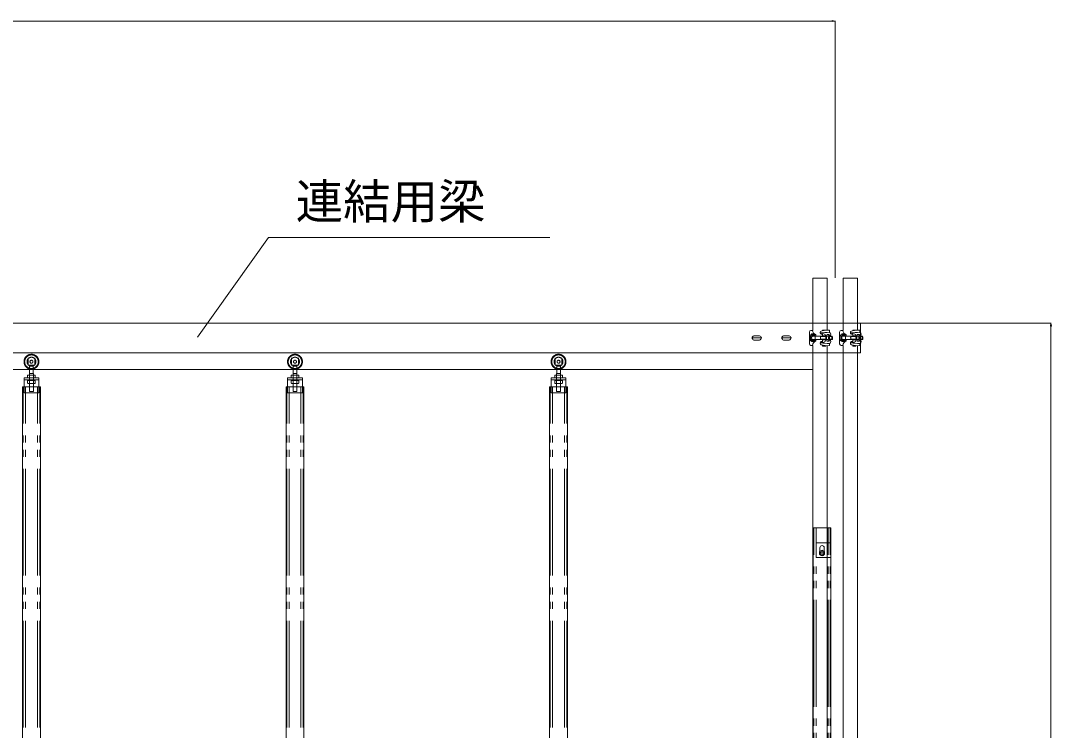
# Model space of a CAD drawing. Units: millimetres, scale not verified. Extents: x -9305 to 9305, y -6415 to 6415.
# Drawn here: x -1822 to 1651, y -604 to 1788 of the extents above; entities that cross this region are included whole.
import ezdxf
from ezdxf.enums import TextEntityAlignment as Align

# ---------------------------------------------------------------- set-up
doc = ezdxf.new("R2010")
doc.units = ezdxf.units.MM
doc.header["$LTSCALE"] = 40
doc.linetypes.add('CHAIN2', pattern=[12, 9, -1, 1, -1])
doc.linetypes.add('DOUBLE_CHAIN2', pattern=[12.8, 9, -1, 0.6, -0.6, 0.6, -1])
for name, color, linetype, lineweight in [('0-0_0', 7, 'Continuous', 9), ('0-5_CLG-90', 7, 'Continuous', 9), ('0-9_TEXT', 7, 'Continuous', 9), ('0-D_寸法', 134, 'Continuous', 9)]:
    doc.layers.add(name, color=color, linetype=linetype, lineweight=lineweight)
doc.styles.add('ＭＳ ゴシック', font='')
doc.styles.get('ＭＳ ゴシック').set_extended_font_data('MS Gothic')

msp = doc.modelspace()

# ---------------------------------------------------------------- linework, layer by layer
at = {"layer": '0-0_0'}
for p, q in [((1007.35, 768.51), (1650.36, 768.51)), ((1649.36, 758.51), (1649.36, -3721.5))]:
    msp.add_line(p, q, dxfattribs=at)
at = {"layer": '0-0_0', "color": 134}
for p, q in [((1647.7, 758.51), (1649.36, 768.51)), ((1649.36, 768.51), (1651.03, 758.51)), ((1647.7, 758.51), (1651.03, 758.51))]:
    msp.add_line(p, q, dxfattribs=at)
at = {"layer": '0-5_CLG-90'}
for p, q in [((895.54, 919.65), (895.54, 744.7)), ((997.56, 919.65), (997.56, 744.7)), ((-2685.63, 768.51), (1008.35, 768.51)), ((1008.35, 768.51), (1008.35, 668.51)), ((835.47, 738.31), (835.47, 698.71)), ((857.47, 729.51), (839.86, 728.63)), ((846.47, 743.81), (840.97, 743.81)), ((857.64, 726), (857.47, 729.51)), ((871.56, 737.21), (871.56, 735.35)), ((884.84, 732.67), (873.38, 734.69)), ((879.47, 730.27), (875.19, 731.02)), ((879.47, 743.81), (879.47, 742.64)), ((879.47, 731.77), (879.47, 725.11)), ((901.94, 729.5), (893.86, 729.52)), ((901.94, 729.5), (903.27, 727.62)), ((903.45, 744.64), (903.45, 737.38)), ((937.5, 738.31), (937.5, 698.71)), ((959.5, 729.51), (941.88, 728.63)), ((948.5, 743.81), (943, 743.81)), ((959.67, 726), (959.5, 729.51)), ((973.58, 737.21), (973.58, 735.35)), ((986.87, 732.67), (975.4, 734.69)), ((981.5, 730.27), (977.22, 731.02)), ((981.5, 743.81), (981.5, 742.64)), ((981.5, 731.77), (981.5, 725.11)), ((1003.96, 729.5), (995.89, 729.52)), ((1003.96, 729.5), (1005.29, 727.62)), ((1005.48, 744.64), (1005.48, 737.38)), ((648.87, 725.86), (667.84, 725.86)), ((648.87, 711.16), (667.84, 711.16)), ((748.87, 725.86), (767.84, 725.86)), ((748.87, 711.16), (767.84, 711.16)), ((835.75, 725.86), (854.72, 725.86)), ((835.75, 711.16), (854.72, 711.16)), ((838.99, 713), (838.99, 724.02)), ((839.86, 708.39), (857.47, 707.51)), ((857.64, 726), (840.03, 725.12)), ((840.03, 711.91), (857.64, 711.03)), ((840.64, 713), (840.64, 724.02)), ((890.98, 724.02), (840.64, 724.02)), ((891.05, 713), (840.64, 713)), ((844.82, 729.32), (844.82, 728.88)), ((844.82, 724.01), (844.82, 725.35)), ((844.82, 711.67), (844.82, 713.01)), ((844.82, 707.7), (844.82, 708.14)), ((851.42, 724.01), (851.42, 725.68)), ((851.42, 711.34), (851.42, 713.01)), ((851.42, 707.7), (851.42, 707.81)), ((857.47, 707.51), (857.64, 711.03)), ((871.56, 699.81), (871.56, 701.67)), ((872.8, 722.91), (890.81, 722.91)), ((873.72, 724.01), (872.85, 722.9)), ((873.72, 713), (872.85, 714.11)), ((872.85, 714.11), (890.87, 714.11)), ((877.65, 703.08), (873.38, 702.33)), ((879.47, 706.76), (875.19, 706)), ((884.84, 704.35), (877.65, 703.08)), ((879.47, 725.11), (890.3, 725.11)), ((879.47, 705.25), (879.47, 711.91)), ((879.47, 711.91), (890.3, 711.91)), ((890.3, 725.11), (890.3, 726.2)), ((890.3, 711.91), (890.3, 710.82)), ((892.2, 713.05), (898.94, 713.03)), ((892.26, 724.01), (898.94, 724.03)), ((893.86, 707.52), (901.94, 707.52)), ((901.94, 707.5), (903.28, 709.41)), ((902.48, 722.91), (911.49, 722.91)), ((902.48, 714.11), (911.49, 714.11)), ((903.27, 727.62), (903.27, 709.4)), ((903.34, 724.01), (912.55, 724.01)), ((903.34, 713.01), (912.55, 713.01)), ((903.45, 692.38), (903.45, 699.66)), ((911.49, 722.91), (911.49, 714.11)), ((912.55, 724.01), (913.61, 722.53)), ((912.55, 713.01), (913.61, 714.49)), ((913.61, 722.53), (913.61, 714.49)), ((937.78, 725.86), (956.74, 725.86)), ((937.78, 711.16), (956.74, 711.16)), ((941.02, 713), (941.02, 724.02)), ((941.88, 708.39), (959.5, 707.51)), ((959.67, 726), (942.06, 725.12)), ((942.06, 711.91), (959.67, 711.03)), ((942.66, 713), (942.66, 724.02)), ((993, 724.02), (942.66, 724.02)), ((993.08, 713), (942.66, 713)), ((946.84, 729.32), (946.84, 728.88)), ((946.84, 724.01), (946.84, 725.35)), ((946.84, 711.67), (946.84, 713.01)), ((946.84, 707.7), (946.84, 708.14)), ((953.44, 724.01), (953.44, 725.68)), ((953.44, 711.34), (953.44, 713.01)), ((953.44, 707.7), (953.44, 707.81)), ((959.5, 707.51), (959.67, 711.03)), ((973.58, 699.81), (973.58, 701.67)), ((974.82, 722.91), (992.84, 722.91)), ((975.75, 724.01), (974.87, 722.9)), ((975.75, 713), (974.87, 714.11)), ((974.87, 714.11), (992.89, 714.11)), ((979.68, 703.08), (975.4, 702.33)), ((981.5, 706.76), (977.22, 706)), ((986.87, 704.35), (979.68, 703.08)), ((981.5, 725.11), (992.33, 725.11)), ((981.5, 705.25), (981.5, 711.91)), ((981.5, 711.91), (992.33, 711.91)), ((992.33, 725.11), (992.32, 726.2)), ((992.33, 711.91), (992.32, 710.82)), ((994.22, 713.05), (1000.96, 713.03)), ((994.28, 724.01), (1000.96, 724.03)), ((995.89, 707.52), (1003.96, 707.52)), ((1003.97, 707.5), (1005.3, 709.41)), ((1004.5, 722.91), (1013.52, 722.91)), ((1004.5, 714.11), (1013.52, 714.11)), ((1005.29, 727.62), (1005.29, 709.4)), ((1005.36, 724.01), (1014.58, 724.01)), ((1005.36, 713.01), (1014.58, 713.01)), ((1005.48, 692.38), (1005.48, 699.66)), ((1013.52, 722.91), (1013.52, 714.11)), ((1014.58, 724.01), (1015.64, 722.53)), ((1014.58, 713.01), (1015.64, 714.49)), ((1015.64, 722.53), (1015.64, 714.49)), ((1008.35, 668.51), (-8030.2, 668.51)), ((840.97, 693.21), (846.47, 693.21)), ((846.94, 693.21), (846.94, -3741.44)), ((890.47, 691.28), (890.47, 692.65)), ((895.54, 692.32), (895.54, -3741.44)), ((943, 693.21), (948.5, 693.21)), ((948.96, 693.21), (948.96, -3741.44)), ((992.5, 691.28), (992.5, 692.65)), ((997.56, 692.32), (997.56, -3741.44)), ((-7848.63, 611.51), (665.35, 611.51)), ((-1798.65, 583.48), (-1798.65, 591.48)), ((-1796.65, 593.48), (-1774.65, 593.48)), ((-1779.15, 598.3), (-1792.15, 598.3)), ((-1792.15, 598.3), (-1792.15, 583.48)), ((-1791.9, 598.3), (-1791.9, 614.1)), ((-1779.4, 598.3), (-1779.4, 614.1)), ((-1779.15, 598.3), (-1779.15, 583.48)), ((-1772.65, 591.48), (-1772.65, 583.48)), ((-910.65, 583.48), (-910.65, 591.48)), ((-908.65, 593.48), (-886.65, 593.48)), ((-891.15, 598.3), (-904.15, 598.3)), ((-904.15, 598.3), (-904.15, 583.48)), ((-903.9, 598.3), (-903.9, 614.1)), ((-891.4, 598.3), (-891.4, 614.1)), ((-891.15, 598.3), (-891.15, 583.48)), ((-884.65, 591.48), (-884.65, 583.48)), ((-22.65, 583.48), (-22.65, 591.48)), ((-20.65, 593.48), (1.35, 593.48)), ((-3.15, 598.3), (-16.15, 598.3)), ((-16.15, 598.3), (-16.15, 583.48)), ((-15.9, 598.3), (-15.9, 614.1)), ((-3.4, 598.3), (-3.4, 614.1)), ((-3.15, 598.3), (-3.15, 583.48)), ((3.35, 591.48), (3.35, 583.48)), ((665.35, 611.51), (846.94, 611.51)), ((-1815.64, -3666.31), (-1815.64, 553.48)), ((-1810.64, 553.48), (-1815.64, 553.48)), ((-1755.65, 553.48), (-1760.65, 553.48)), ((-1755.65, -3666.31), (-1755.65, 553.48)), ((-927.64, -3666.31), (-927.64, 553.48)), ((-922.64, 553.48), (-927.64, 553.48)), ((-867.65, 553.48), (-872.65, 553.48)), ((-867.65, -3666.31), (-867.65, 553.48)), ((-39.64, -3666.31), (-39.64, 553.48)), ((-34.64, 553.48), (-39.64, 553.48)), ((20.35, 553.48), (15.35, 553.48)), ((20.35, -3666.31), (20.35, 553.48)), ((848.35, 78.51), (848.35, -3596.49)), ((908.35, -3596.31), (908.35, 78.51)), ((870.85, 11.51), (870.85, -1)), ((885.85, 11.51), (885.85, -1))]:
    msp.add_line(p, q, dxfattribs=at)
at = {"layer": '0-5_CLG-90', "linetype": 'CHAIN2'}
for p, q in [((641.85, 718.51), (674.85, 718.51)), ((741.85, 718.51), (774.85, 718.51))]:
    msp.add_line(p, q, dxfattribs=at)
at = {"layer": '0-5_CLG-90', "linetype": 'DOUBLE_CHAIN2'}
for p, q in [((-1797.15, 651.3), (-1797.15, 626.3)), ((-1774.15, 626.3), (-1797.15, 626.3)), ((-1791.9, 614.1), (-1791.9, 626.3)), ((-1779.4, 614.1), (-1779.4, 626.3)), ((-1774.15, 651.3), (-1774.15, 626.3)), ((-909.15, 651.3), (-909.15, 626.3)), ((-886.15, 626.3), (-909.15, 626.3)), ((-903.9, 614.1), (-903.9, 626.3)), ((-891.4, 614.1), (-891.4, 626.3)), ((-886.15, 651.3), (-886.15, 626.3)), ((-21.15, 651.3), (-21.15, 626.3)), ((1.85, 626.3), (-21.15, 626.3)), ((-15.9, 614.1), (-15.9, 626.3)), ((-3.4, 614.1), (-3.4, 626.3)), ((1.85, 651.3), (1.85, 626.3)), ((-1760.65, 577.48), (-1810.64, 577.48)), ((-1798.65, 567), (-1798.65, 577.48)), ((-1798.65, 575), (-1772.65, 575)), ((-1774.65, 565), (-1796.65, 565)), ((-1792.15, 538.3), (-1792.15, 583.48)), ((-1779.15, 538.3), (-1779.15, 583.48)), ((-1772.65, 577.48), (-1772.65, 567)), ((-872.65, 577.48), (-922.64, 577.48)), ((-910.65, 567), (-910.65, 577.48)), ((-910.65, 575), (-884.65, 575)), ((-886.65, 565), (-908.65, 565)), ((-904.15, 538.3), (-904.15, 583.48)), ((-891.15, 538.3), (-891.15, 583.48)), ((-884.65, 577.48), (-884.65, 567)), ((15.35, 577.48), (-34.64, 577.48)), ((-22.65, 567), (-22.65, 577.48)), ((-22.65, 575), (3.35, 575)), ((1.35, 565), (-20.65, 565)), ((-16.15, 538.3), (-16.15, 583.48)), ((-3.15, 538.3), (-3.15, 583.48)), ((3.35, 577.48), (3.35, 567)), ((-1813.34, -3666.31), (-1813.34, 553.48)), ((-1760.65, 553.48), (-1810.64, 553.48)), ((-1805.64, -3666.31), (-1805.64, 553.48)), ((-1779.15, 538.3), (-1792.15, 538.3)), ((-1765.65, -3666.31), (-1765.65, 553.48)), ((-1757.95, -3666.31), (-1757.95, 553.48)), ((-925.34, -3666.31), (-925.34, 553.48)), ((-872.65, 553.48), (-922.64, 553.48)), ((-917.64, -3666.31), (-917.64, 553.48)), ((-891.15, 538.3), (-904.15, 538.3)), ((-877.65, -3666.31), (-877.65, 553.48)), ((-869.95, -3666.31), (-869.95, 553.48)), ((-37.34, -3666.31), (-37.34, 553.48)), ((15.35, 553.48), (-34.64, 553.48)), ((-29.64, -3666.31), (-29.64, 553.48)), ((-3.15, 538.3), (-16.15, 538.3)), ((10.35, -3666.31), (10.35, 553.48)), ((18.05, -3666.31), (18.05, 553.48)), ((848.35, 78.51), (908.35, 78.51)), ((850.65, -3596.31), (850.65, 78.51)), ((858.35, -3596.31), (858.35, 78.51)), ((898.35, -3596.31), (898.35, 78.51)), ((906.05, -3596.31), (906.05, 78.51))]:
    msp.add_line(p, q, dxfattribs=at)
at = {"layer": '0-5_CLG-90'}
for points in [[(846.94, 743.81), (846.94, 919.65), (895.54, 919.65)], [(948.96, 743.81), (948.96, 919.65), (997.56, 919.65)], [(885.82, 743.81), (879.47, 743.81), (880.57, 744.91), (889.37, 744.91), (890.32, 744.36)], [(987.84, 743.81), (981.5, 743.81), (982.6, 744.91), (991.4, 744.91), (992.35, 744.36)], [(885.82, 693.21), (880.29, 693.21), (879.47, 692.38), (879.47, 691.28), (880.29, 690.46), (889.64, 690.46), (890.47, 691.28)], [(987.84, 693.21), (982.32, 693.21), (981.5, 692.38), (981.5, 691.28), (982.32, 690.46), (991.67, 690.46), (992.5, 691.28)], [(908.35, -21.49), (858.35, -21.49), (858.35, 28.51), (908.35, 28.51)]]:
    msp.add_lwpolyline(points, dxfattribs=at)
for points in [[(853.62, 731.24), (853.62, 730.14), (852.79, 729.32), (843.44, 729.32), (842.62, 730.14), (842.62, 731.24), (843.44, 732.07), (852.79, 732.07)], [(955.64, 731.24), (955.64, 730.14), (954.82, 729.32), (945.47, 729.32), (944.64, 730.14), (944.64, 731.24), (945.47, 732.07), (954.82, 732.07)], [(853.62, 707.43), (853.62, 707.7), (842.62, 707.7), (842.62, 707.43), (843.44, 706.6), (852.79, 706.6)], [(955.64, 707.43), (955.64, 707.7), (944.64, 707.7), (944.64, 707.43), (945.47, 706.6), (954.82, 706.6)], [(-1810.64, 533.48), (-1760.65, 533.48), (-1760.65, 583.48), (-1810.64, 583.48)], [(-922.64, 533.48), (-872.65, 533.48), (-872.65, 583.48), (-922.64, 583.48)], [(-34.64, 533.48), (15.35, 533.48), (15.35, 583.48), (-34.64, 583.48)], [(869.85, -11.4), (869.85, -1.58), (878.35, 3.32), (886.85, -1.58), (886.85, -11.4), (878.35, -16.3)]]:
    msp.add_lwpolyline(points, close=True, dxfattribs=at)
at = {"layer": '0-5_CLG-90', "linetype": 'DOUBLE_CHAIN2'}
for centre, radius in [((-1785.65, 638.3), 25), ((-1785.65, 638.3), 23), ((-897.65, 638.3), 25), ((-897.65, 638.3), 23), ((-9.65, 638.3), 25), ((-9.65, 638.3), 23), ((-1785.65, 638.3), 15), ((-1785.65, 638.3), 5), ((-897.65, 638.3), 15), ((-897.65, 638.3), 5), ((-9.65, 638.3), 15), ((-9.65, 638.3), 5)]:
    msp.add_circle(centre, radius, dxfattribs=at)
at = {"layer": '0-5_CLG-90'}
for radius in [8.5, 5, 5, 4.19]:
    msp.add_circle((878.35, -6.49), radius, dxfattribs=at)
for centre, radius, start, end in [((840.97, 738.31), 5.5, 90, 180), ((860.26, 743.04), 13.81, 176.794, 258.343), ((875.96, 737.21), 4.4, 99.411, 180), ((873.76, 736.86), 2.2, 180, 260.017), ((875.96, 735.35), 4.4, 180, 260.017), ((951.75, -302.9), 1041.39, 92.659, 94.388), ((898.76, 656.1), 88.66, 86.966, 105.577), ((877.27, 731.77), 2.2, 0, 80.017), ((883.7, 726.17), 6.6, 0.278, 80.017), ((887.39, 730.16), 7.84, 308.389, 355.348), ((890.36, 732.16), 11.88, 316.626, 347.111), ((904, 737.38), 0.552, 180, 253.628), ((902.12, 730.96), 6.13, 0.612, 73.628), ((900.62, 731.47), 7.64, 298.813, 356.622), ((943, 738.31), 5.5, 90, 180), ((962.28, 743.04), 13.81, 176.794, 258.343), ((977.98, 737.21), 4.4, 99.411, 180), ((975.78, 736.86), 2.2, 180, 260.017), ((977.98, 735.35), 4.4, 180, 260.017), ((1053.78, -302.9), 1041.39, 92.659, 94.388), ((1000.78, 656.1), 88.66, 86.966, 105.577), ((979.3, 731.77), 2.2, 0, 80.017), ((985.72, 726.17), 6.6, 0.278, 80.017), ((989.42, 730.16), 7.84, 308.389, 355.348), ((992.39, 732.16), 11.88, 316.626, 347.111), ((1006.02, 737.38), 0.552, 180, 253.628), ((1004.14, 730.96), 6.13, 0.612, 73.628), ((1002.65, 731.47), 7.64, 298.813, 356.622), ((650.35, 718.51), 7.5, 101.415, 258.585), ((666.35, 718.51), 7.5, 281.415, 78.585), ((750.35, 718.51), 7.5, 101.415, 258.585), ((766.35, 718.51), 7.5, 281.415, 78.585), ((840.09, 724.02), 4.62, 92.862, 180), ((840.09, 713), 4.62, 180, 267.138), ((840.97, 698.71), 5.5, 180, 270), ((840.09, 724.02), 1.1, 92.862, 180), ((840.09, 713), 1.1, 180, 267.138), ((850.35, 718.51), 7.5, 101.415, 258.585), ((860.26, 693.98), 13.81, 101.657, 183.206), ((866.21, 718.51), 11.28, 150.771, 209.229), ((875.96, 701.67), 4.4, 99.983, 180), ((873.76, 700.16), 2.2, 99.983, 180), ((875.96, 699.81), 4.4, 180, 260.589), ((903.57, 718.68), 31.06, 172.183, 188.468), ((910.99, 972.33), 272.78, 261.986, 268.416), ((904.26, 718.68), 31.06, 170.12, 190.535), ((898.76, 780.92), 88.66, 254.423, 273.034), ((877.27, 705.25), 2.2, 279.983, 0), ((883.7, 710.85), 6.6, 279.983, 359.722), ((921.62, 718.68), 31.06, 166.425, 193.588), ((882.31, 718.58), 11.33, 330.761, 28.637), ((889.09, 707.78), 6.12, 357.566, 59.463), ((892.82, 706.13), 9.22, 8.566, 48.462), ((883.28, 718.53), 16.6, 340.649, 19.351), ((904, 699.66), 0.552, 106.372, 180), ((902.12, 706.06), 6.13, 286.372, 359.388), ((900.62, 705.55), 7.64, 3.378, 61.187), ((942.12, 724.02), 4.62, 92.862, 180), ((942.12, 713), 4.62, 180, 267.138), ((943, 698.71), 5.5, 180, 270), ((942.12, 724.02), 1.1, 92.862, 180), ((942.12, 713), 1.1, 180, 267.138), ((952.38, 718.51), 7.5, 101.415, 258.585), ((962.28, 693.98), 13.81, 101.657, 183.206), ((968.24, 718.51), 11.28, 150.771, 209.229), ((977.98, 701.67), 4.4, 99.983, 180), ((975.78, 700.16), 2.2, 99.983, 180), ((977.98, 699.81), 4.4, 180, 260.589), ((1005.6, 718.68), 31.06, 172.183, 188.468), ((1013.01, 972.33), 272.78, 261.986, 268.416), ((1006.29, 718.68), 31.06, 170.12, 190.535), ((1000.78, 780.92), 88.66, 254.423, 273.034), ((979.3, 705.25), 2.2, 279.983, 0), ((985.72, 710.85), 6.6, 279.983, 359.722), ((1023.64, 718.68), 31.06, 166.425, 193.588), ((984.34, 718.58), 11.33, 330.761, 28.637), ((991.12, 707.78), 6.12, 357.566, 59.463), ((985.3, 718.53), 16.6, 340.649, 19.351), ((994.85, 706.13), 9.22, 8.566, 48.462), ((1006.02, 699.66), 0.552, 106.372, 180), ((1004.14, 706.06), 6.13, 286.372, 359.388), ((1002.65, 705.55), 7.64, 3.378, 61.187), ((-1796.65, 591.48), 2, 90, 180), ((-1774.65, 591.48), 2, 0, 90), ((-908.65, 591.48), 2, 90, 180), ((-886.65, 591.48), 2, 0, 90), ((-20.65, 591.48), 2, 90, 180), ((1.35, 591.48), 2, 0, 90), ((878.35, 11.51), 7.5, 0, 180)]:
    msp.add_arc(centre, radius, start, end, dxfattribs=at)
at = {"layer": '0-5_CLG-90', "linetype": 'DOUBLE_CHAIN2'}
for centre, start, end in [((-1796.65, 567), 180, 270), ((-1774.65, 567), 270, 0), ((-908.65, 567), 180, 270), ((-886.65, 567), 270, 0), ((-20.65, 567), 180, 270), ((1.35, 567), 270, 0)]:
    msp.add_arc(centre, 2, start, end, dxfattribs=at)
at = {"layer": '0-9_TEXT'}
for p, q in [((-1226.58, 720.75), (-986.7, 1057.21)), ((-986.7, 1057.21), (-38.88, 1057.21))]:
    msp.add_line(p, q, dxfattribs=at)
at = {"layer": '0-D_寸法', "color": 7}
for p, q in [((-8096.18, 1785.97), (912.92, 1785.97)), ((922.92, 920.65), (922.92, 1786.97))]:
    msp.add_line(p, q, dxfattribs=at)
at = {"layer": '0-D_寸法'}
for p, q in [((912.92, 1787.64), (922.92, 1785.97)), ((912.92, 1787.64), (912.92, 1784.3)), ((922.92, 1785.97), (912.92, 1784.3))]:
    msp.add_line(p, q, dxfattribs=at)

# ---------------------------------------------------------------- texts
at = {"layer": '0-9_TEXT', "style": 'ＭＳ ゴシック'}
msp.add_text('連結用梁', height=117.3, dxfattribs=at).set_placement((-895.4, 1084.78), align=Align.BOTTOM_LEFT)

doc.saveas('drawing.dxf')
